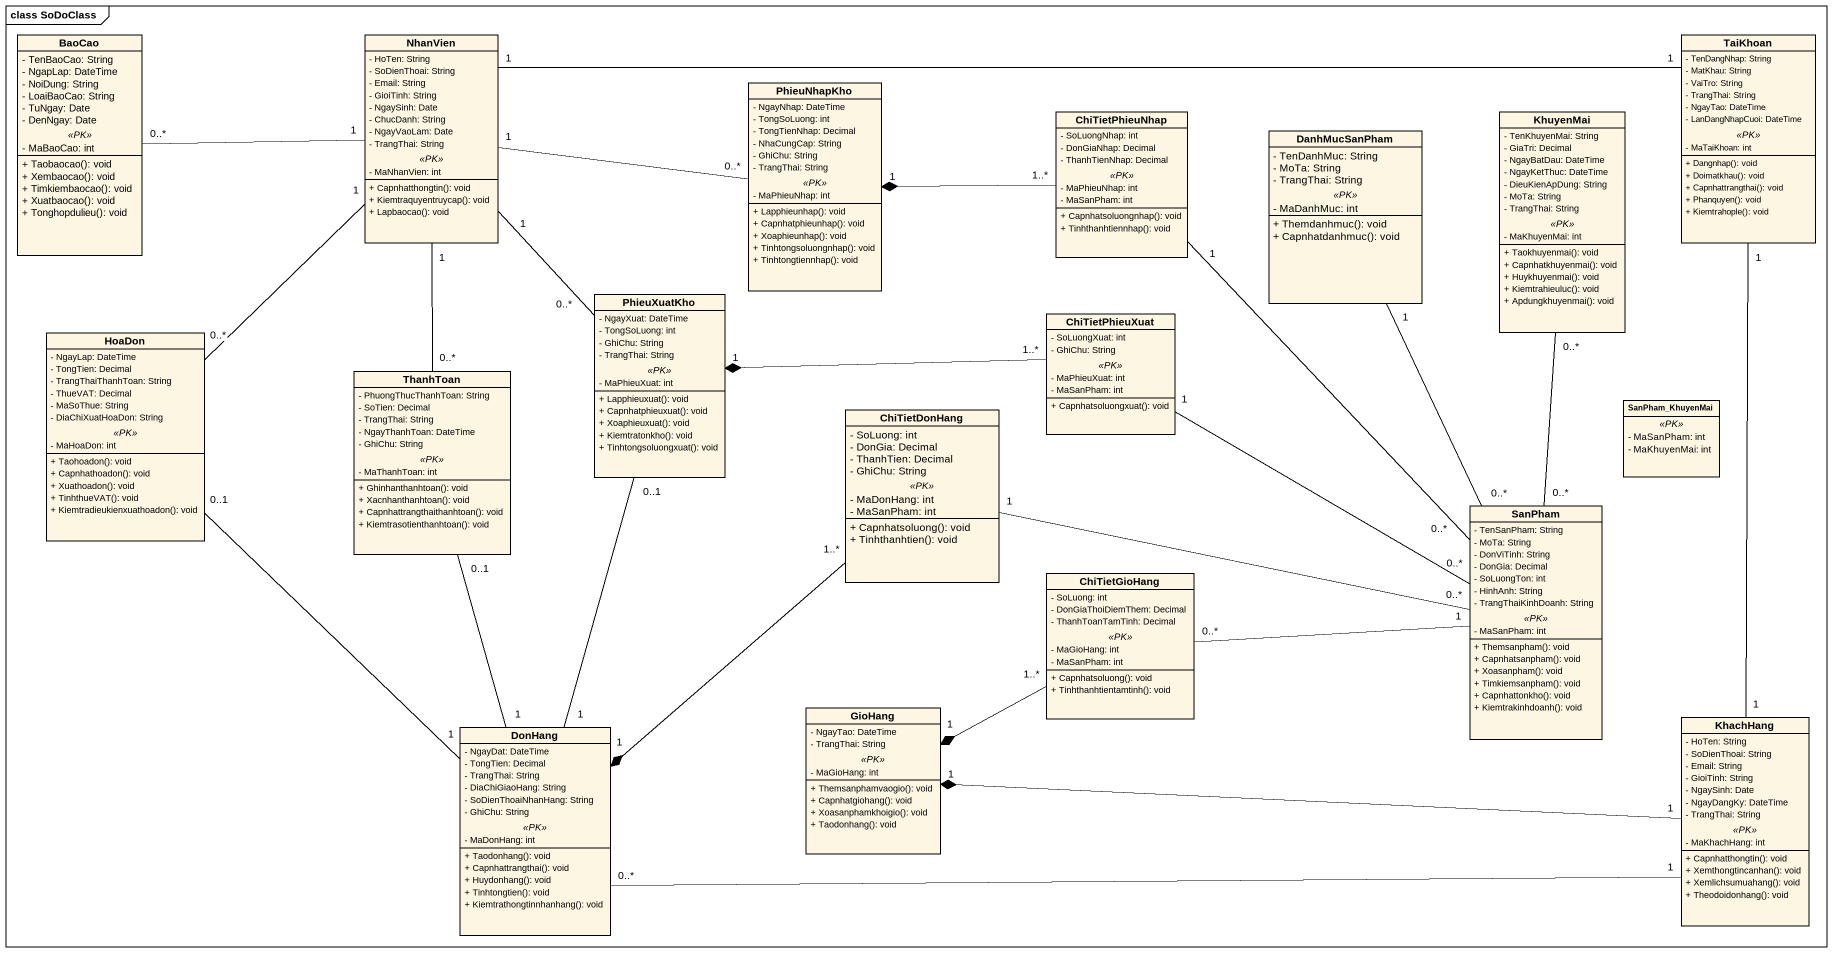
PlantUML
@startuml
mainframe class SoDoClass
hide circle
hide empty members
skinparam classAttributeIconSize 0
class BaoCao {
  - TenBaoCao: String
  - NgapLap: DateTime
  - NoiDung: String
  - LoaiBaoCao: String
  - TuNgay: Date
  - DenNgay: Date
  .. <<PK>> ..
  - MaBaoCao: int
  --
  + Taobaocao(): void
  + Xembaocao(): void
  + Timkiembaocao(): void
  + Xuatbaocao(): void
  + Tonghopdulieu(): void
}
class NhanVien {
  - HoTen: String
  - SoDienThoai: String
  - Email: String
  - GioiTinh: String
  - NgaySinh: Date
  - ChucDanh: String
  - NgayVaoLam: Date
  - TrangThai: String
  .. <<PK>> ..
  - MaNhanVien: int
  --
  + Capnhatthongtin(): void
  + Kiemtraquyentruycap(): void
  + Lapbaocao(): void
}
class TaiKhoan {
  - TenDangNhap: String
  - MatKhau: String
  - VaiTro: String
  - TrangThai: String
  - NgayTao: DateTime
  - LanDangNhapCuoi: DateTime
  .. <<PK>> ..
  - MaTaiKhoan: int
  --
  + Dangnhap(): void
  + Doimatkhau(): void
  + Capnhattrangthai(): void
  + Phanquyen(): void
  + Kiemtrahople(): void
}
class PhieuNhapKho {
  - NgayNhap: DateTime
  - TongSoLuong: int
  - TongTienNhap: Decimal
  - NhaCungCap: String
  - GhiChu: String
  - TrangThai: String
  .. <<PK>> ..
  - MaPhieuNhap: int
  --
  + Lapphieunhap(): void
  + Capnhatphieunhap(): void
  + Xoaphieunhap(): void
  + Tinhtongsoluongnhap(): void
  + Tinhtongtiennhap(): void
}
class ChiTietPhieuNhap {
  - SoLuongNhap: int
  - DonGiaNhap: Decimal
  - ThanhTienNhap: Decimal
  .. <<PK>> ..
  - MaPhieuNhap: int
  - MaSanPham: int
  --
  + Capnhatsoluongnhap(): void
  + Tinhthanhtiennhap(): void
}
class DanhMucSanPham {
  - TenDanhMuc: String
  - MoTa: String
  - TrangThai: String
  .. <<PK>> ..
  - MaDanhMuc: int
  --
  + Themdanhmuc(): void
  + Capnhatdanhmuc(): void
}
class KhuyenMai {
  - TenKhuyenMai: String
  - GiaTri: Decimal
  - NgayBatDau: DateTime
  - NgayKetThuc: DateTime
  - DieuKienApDung: String
  - MoTa: String
  - TrangThai: String
  .. <<PK>> ..
  - MaKhuyenMai: int
  --
  + Taokhuyenmai(): void
  + Capnhatkhuyenmai(): void
  + Huykhuyenmai(): void
  + Kiemtrahieuluc(): void
  + Apdungkhuyenmai(): void
}
class PhieuXuatKho {
  - NgayXuat: DateTime
  - TongSoLuong: int
  - GhiChu: String
  - TrangThai: String
  .. <<PK>> ..
  - MaPhieuXuat: int
  --
  + Lapphieuxuat(): void
  + Capnhatphieuxuat(): void
  + Xoaphieuxuat(): void
  + Kiemtratonkho(): void
  + Tinhtongsoluongxuat(): void
}
class ChiTietPhieuXuat {
  - SoLuongXuat: int
  - GhiChu: String
  .. <<PK>> ..
  - MaPhieuXuat: int
  - MaSanPham: int
  --
  + Capnhatsoluongxuat(): void
}
class HoaDon {
  - NgayLap: DateTime
  - TongTien: Decimal
  - TrangThaiThanhToan: String
  - ThueVAT: Decimal
  - MaSoThue: String
  - DiaChiXuatHoaDon: String
  .. <<PK>> ..
  - MaHoaDon: int
  --
  + Taohoadon(): void
  + Capnhathoadon(): void
  + Xuathoadon(): void
  + TinhthueVAT(): void
  + Kiemtradieukienxuathoadon(): void
}
class ThanhToan {
  - PhuongThucThanhToan: String
  - SoTien: Decimal
  - TrangThai: String
  - NgayThanhToan: DateTime
  - GhiChu: String
  .. <<PK>> ..
  - MaThanhToan: int
  --
  + Ghinhanthanhtoan(): void
  + Xacnhanthanhtoan(): void
  + Capnhattrangthaithanhtoan(): void
  + Kiemtrasotienthanhtoan(): void
}
class SanPham_KhuyenMai {
  .. <<PK>> ..
  - MaSanPham: int
  - MaKhuyenMai: int
}
class ChiTietDonHang {
  - SoLuong: int
  - DonGia: Decimal
  - ThanhTien: Decimal
  - GhiChu: String
  .. <<PK>> ..
  - MaDonHang: int
  - MaSanPham: int
  --
  + Capnhatsoluong(): void
  + Tinhthanhtien(): void
}
class SanPham {
  - TenSanPham: String
  - MoTa: String
  - DonViTinh: String
  - DonGia: Decimal
  - SoLuongTon: int
  - HinhAnh: String
  - TrangThaiKinhDoanh: String
  .. <<PK>> ..
  - MaSanPham: int
  --
  + Themsanpham(): void
  + Capnhatsanpham(): void
  + Xoasanpham(): void
  + Timkiemsanpham(): void
  + Capnhattonkho(): void
  + Kiemtrakinhdoanh(): void
}
class ChiTietGioHang {
  - SoLuong: int
  - DonGiaThoiDiemThem: Decimal
  - ThanhToanTamTinh: Decimal
  .. <<PK>> ..
  - MaGioHang: int
  - MaSanPham: int
  --
  + Capnhatsoluong(): void
  + Tinhthanhtientamtinh(): void
}
class DonHang {
  - NgayDat: DateTime
  - TongTien: Decimal
  - TrangThai: String
  - DiaChiGiaoHang: String
  - SoDienThoaiNhanHang: String
  - GhiChu: String
  .. <<PK>> ..
  - MaDonHang: int
  --
  + Taodonhang(): void
  + Capnhattrangthai(): void
  + Huydonhang(): void
  + Tinhtongtien(): void
  + Kiemtrathongtinnhanhang(): void
}
class GioHang {
  - NgayTao: DateTime
  - TrangThai: String
  .. <<PK>> ..
  - MaGioHang: int
  --
  + Themsanphamvaogio(): void
  + Capnhatgiohang(): void
  + Xoasanphamkhoigio(): void
  + Taodonhang(): void
}
class KhachHang {
  - HoTen: String
  - SoDienThoai: String
  - Email: String
  - GioiTinh: String
  - NgaySinh: Date
  - NgayDangKy: DateTime
  - TrangThai: String
  .. <<PK>> ..
  - MaKhachHang: int
  --
  + Capnhatthongtin(): void
  + Xemthongtincanhan(): void
  + Xemlichsumuahang(): void
  + Theodoidonhang(): void
}
NhanVien "1" -left- "0..*" BaoCao
NhanVien "1" -right- "0..*" PhieuNhapKho
NhanVien "1" -- "0..*" PhieuXuatKho
NhanVien "1" -- "0..*" HoaDon
NhanVien "1" -- "0..*" ThanhToan
TaiKhoan "1" -left- "1" NhanVien
TaiKhoan "1" -- "1" KhachHang
ChiTietPhieuNhap "1..*" -left-* "1" PhieuNhapKho
ChiTietPhieuNhap "1" -- "0..*" SanPham
DanhMucSanPham "1" -- "0..*" SanPham
KhuyenMai "0..*" -- "0..*" SanPham
ChiTietPhieuXuat "1..*" -left-* "1" PhieuXuatKho
ChiTietPhieuXuat "1" -right- "0..*" SanPham
ChiTietDonHang "1" -right- "0..*" SanPham
ChiTietDonHang "1..*" --* "1" DonHang
SanPham "1" -left- "0..*" ChiTietGioHang
ChiTietGioHang "1..*" -left-* "1" GioHang
DonHang "1" -up- "0..1" PhieuXuatKho
DonHang "1" -up- "0..1" HoaDon
DonHang "1" -up- "0..1" ThanhToan
KhachHang "1" -left- "0..*" DonHang
KhachHang "1" -left-* "1" GioHang
@enduml
